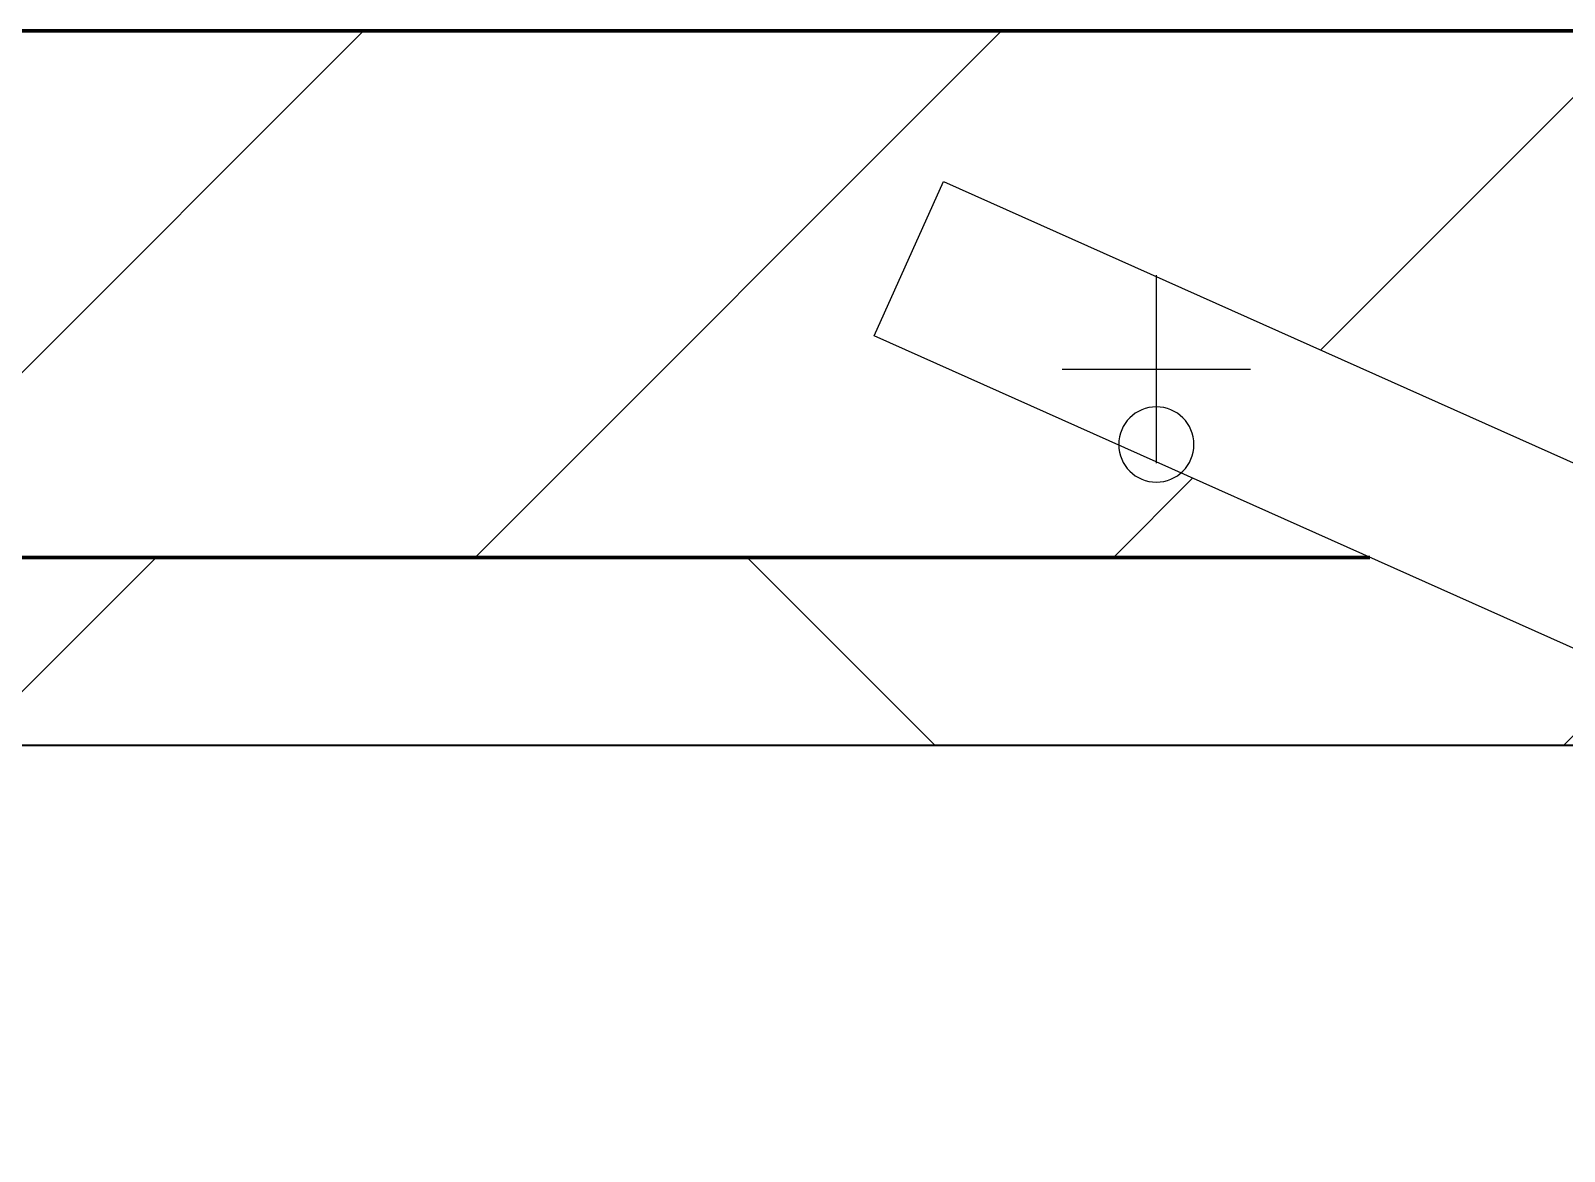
# Model space of a CAD drawing. Header units: millimetres. Extents: x -726012 to -647389, y -20772 to 18805.
# Drawn here: x -658781.7 to -658373.9, y 8461.1 to 8759 of the extents above; entities that cross this region are included whole.
import ezdxf
from ezdxf.xclip import XClip

# ---------------------------------------------------------------- set-up
doc = ezdxf.new("R2010")
doc.units = ezdxf.units.MM
doc.header["$XCLIPFRAME"] = 0
for name, color, linetype, lineweight in [('A-DOOR', 3, 'Continuous', 25), ('A-DOOR-E', 2, 'Continuous', 25), ('A-GLAZ-CURT', 2, 'Continuous', 9), ('A-WALL', 5, 'Continuous', 35), ('A-WALL-FNSH', 2, 'Continuous', 35), ('A-WALL-PATT', 1, 'Continuous', 35)]:
    doc.layers.add(name, color=color, linetype=linetype, lineweight=lineweight)
doc.layers.add('A11_ALU.SOLID SHEET', color=2, linetype='Continuous')

# ---------------------------------------------------------------- blocks, each defined once
blk = doc.blocks.new('DPA_AC-SG-PI - A1_1200x1300 mm-V1-4233-01 ENLARGED MULTI-PURPOSE LEVEL - REFLECTED CEILING PLAN - SHEET 4')
at = {"layer": 'A-DOOR'}
for p, q in [((-500, 5), (-500, -45)), ((-525, -20), (-475, -20))]:
    blk.add_line(p, q, dxfattribs=at)
for start, end in [(0, 180), (180, 0)]:
    blk.add_arc((-500, -40), 10, start, end, dxfattribs=at)
at = {"layer": 'A-DOOR-E'}
for p, q in [((-575, -11.13), (-556.64, 29.95)), ((-556.64, 29.95), (511.63, -447.34)), ((493.28, -488.42), (-575, -11.13))]:
    blk.add_line(p, q, dxfattribs=at)
blk = doc.blocks.new('PPLS-PP19_Custom Tile Pattern - Custom Tile Pattern-V59-4233-01 ENLARGED MULTI-PURPOSE LEVEL - REFLECTED CEILING PLAN - SHEET 4')
at = {"layer": 'A-GLAZ-CURT'}
for p, q in [((31.34, 0), (300, 0)), ((300, 0), (31.34, 0)), ((195.99, 0), (197.58, 0)), ((197.58, 0), (195.99, 0)), ((199.65, 0), (213.31, 0)), ((213.31, 0), (199.65, 0)), ((230.06, 0), (300, 0)), ((143.25, -50), (300, -50)), ((300, -50), (143.25, -50))]:
    blk.add_line(p, q, dxfattribs=at)
for points, knots in [([(31.09, 0), (32.5, 0), (38.78, 0), (53.39, 0), (71.67, 0), (84.83, 0), (86.01, 0), (92.51, 0), (94.33, 0)], [-4844.334544, -4844.334544, -4844.334544, -4844.334544, -4705.298446, -4353.683244, -3960.84581, -3759.045785, -3336.541051, -2783.776468, -2783.776468, -2783.776468, -2783.776468]), ([(136.44, 0), (121.66, 0), (86.93, 0), (51.16, 0), (31.18, 0)], [-106.750556, -106.750556, -106.750556, -106.750556, -59.610984, 0, 0, 0, 0]), ([(103.09, 0), (101.08, 0), (86.31, 0), (63.34, 0), (41.24, 0), (32.83, 0), (31.27, 0)], [-375.435014, -375.435014, -375.435014, -375.435014, -369.147452, -330.153101, -307.516438, -302.210511, -302.210511, -302.210511, -302.210511]), ([(114.39, 0), (114.2, 0), (112.08, 0), (105.42, 0), (92.38, 0), (85.59, 0), (74.4, 0), (62.26, 0), (51.85, 0), (44.35, 0), (35.53, 0), (32.41, 0)], [-8148.58938, -8148.58938, -8148.58938, -8148.58938, -8105.191388, -7723.759874, -7531.75727, -7135.649961, -6924.452779, -6738.82075, -6548.303034, -6314.283804, -6175.773004, -6175.773004, -6175.773004, -6175.773004]), ([(130.26, 0), (122.84, 0), (104.29, 0), (76.86, 0), (57.82, 0), (46.51, 0), (41.18, 0), (36.02, 0), (35.54, 0), (35.54, 0)], [-439.055707, -439.055707, -439.055707, -439.055707, -401.860199, -357.622665, -341.267687, -334.000314, -326.15566, -319.318397, -317.489778, -317.489778, -317.489778, -317.489778]), ([(61.91, 0), (63.84, 0), (77.26, 0), (100.57, 0), (116.36, 0), (128.63, 0), (128.95, 0)], [-103.704158, -103.704158, -103.704158, -103.704158, -97.899267, -63.759246, -39.050993, -35.895543, -35.895543, -35.895543, -35.895543]), ([(61.98, 0), (71.21, 0), (96.35, 0), (119.77, 0), (128.14, 0), (129.98, 0)], [-285.078974, -285.078974, -285.078974, -285.078974, -249.500363, -194.761443, -174.380664, -174.380664, -174.380664, -174.380664]), ([(62.76, 0), (70.11, 0), (95.6, 0), (120.63, 0), (138.28, 0), (138.53, 0)], [-368.75101, -368.75101, -368.75101, -368.75101, -346.313304, -291.370682, -290.5735, -290.5735, -290.5735, -290.5735]), ([(94.4, 0), (94.4, 0), (94.64, 0), (99.11, 0), (108.97, 0), (120.79, 0), (139.94, 0), (163.31, 0), (185.23, 0), (193.62, 0), (194.69, 0), (194.79, 0)], [-2348.345796, -2348.345796, -2348.345796, -2348.345796, -2310.419338, -2233.599744, -2052.234781, -1843.028543, -1530.39897, -1095.004608, -529.74427, -295.064701, -265.121568, -265.121568, -265.121568, -265.121568]), ([(129.02, 0), (129.02, 0), (124.41, 0), (122.35, 0), (114.96, 0), (108.04, 0), (103.09, 0)], [-35.386604, -35.386604, -35.386604, -35.386604, -31.430235, -22.807238, -15.488593, 0, 0, 0, 0]), ([(157.9, 0), (156.77, 0), (151.67, 0), (143.29, 0), (134.04, 0), (126.24, 0), (118.6, 0), (114.23, 0), (111.98, 0), (105.66, 0), (105.23, 0), (105.23, 0)], [-10292.955006, -10292.955006, -10292.955006, -10292.955006, -10098.273015, -9847.788484, -9677.714971, -9567.007022, -9453.21225, -9220.200448, -9012.77275, -8966.157302, -8929.495943, -8929.495943, -8929.495943, -8929.495943]), ([(105.26, 0), (105.52, 0), (111.01, 0), (112.65, 0), (113.59, 0)], [-8920.561005, -8920.561005, -8920.561005, -8920.561005, -8814.835624, -8577.462505, -8577.462505, -8577.462505, -8577.462505]), ([(168.37, 0), (167.68, 0), (162.47, 0), (151.19, 0), (134.52, 0), (130.85, 0)], [-543.375029, -543.375029, -543.375029, -543.375029, -530.793311, -458.593899, -440.056607, -440.056607, -440.056607, -440.056607]), ([(137.1, 0), (136, 0), (134.23, 0), (131.66, 0), (131.34, 0)], [-670.405967, -670.405967, -670.405967, -670.405967, -651.020627, -648.158091, -648.158091, -648.158091, -648.158091]), ([(131.35, 0), (132.86, 0), (139.96, 0), (152.67, 0), (161.24, 0), (162.19, 0), (162.75, 0)], [-625.910216, -625.910216, -625.910216, -625.910216, -618.981161, -602.094757, -592.980799, -581.414464, -581.414464, -581.414464, -581.414464]), ([(193.8, 0), (193.33, 0), (190.11, 0), (183.13, 0), (171, 0), (161.95, 0), (161.28, 0), (158.35, 0), (157.85, 0), (157.77, 0)], [-11665.349007, -11665.349007, -11665.349007, -11665.349007, -11565.880756, -11105.624034, -10839.086983, -10768.332124, -10666.779182, -10580.760289, -10550.278881, -10550.278881, -10550.278881, -10550.278881]), ([(300, 0), (286.53, 0), (254.22, 0), (207.11, 0), (177.41, 0), (159.34, 0), (158.33, 0), (158.3, 0)], [-285.253232, -285.253232, -285.253232, -285.253232, -244.693688, -187.987675, -143.776725, -129.632772, -123.352749, -123.352749, -123.352749, -123.352749]), ([(159.07, 0), (159.13, 0), (160.84, 0), (165.21, 0), (174.15, 0), (184.61, 0), (195.36, 0), (198.55, 0)], [-115.643202, -115.643202, -115.643202, -115.643202, -114.681583, -87.660824, -65.295536, -41.623857, -31.779046, -31.779046, -31.779046, -31.779046]), ([(162.75, 0), (165.4, 0), (170.91, 0), (172.61, 0), (172.61, 0)], [-111.264224, -111.264224, -111.264224, -111.264224, -56.742688, -19.085662, -19.085662, -19.085662, -19.085662]), ([(198.38, 0), (190.77, 0), (181.77, 0), (174.27, 0), (169.67, 0), (168.99, 0)], [-8627.230601, -8627.230601, -8627.230601, -8627.230601, -8253.978395, -8152.463617, -8069.855175, -8069.855175, -8069.855175, -8069.855175]), ([(198.19, 0), (194.67, 0), (184.97, 0), (175.3, 0), (169.49, 0)], [-175.713466, -175.713466, -175.713466, -175.713466, -162.427601, -142.916156, -142.916156, -142.916156, -142.916156]), ([(171.51, 0), (176.48, 0), (193.23, 0), (201.73, 0), (208.81, 0), (213.9, 0), (241.96, 0), (266.73, 0), (281.71, 0), (291.71, 0), (296.52, 0), (297.86, 0), (298.09, 0)], [-7971.819559, -7971.819559, -7971.819559, -7971.819559, -7784.112253, -7606.717214, -7289.299508, -7042.621073, -6582.165592, -6068.460911, -5766.029927, -5566.724884, -5280.360606, -5199.253518, -5199.253518, -5199.253518, -5199.253518]), ([(172.07, 0), (177.66, 0), (186.54, 0), (195.65, 0), (198.6, 0)], [-255.364076, -255.364076, -255.364076, -255.364076, -237.955587, -228.022667, -228.022667, -228.022667, -228.022667]), ([(247.1, 0), (246.76, 0), (245.04, 0), (238.34, 0), (226.56, 0), (221.1, 0), (208.37, 0), (200.36, 0), (198.57, 0)], [-9649.085549, -9649.085549, -9649.085549, -9649.085549, -9581.591397, -9406.094246, -9221.510254, -9016.44624, -8717.832359, -8630.344079, -8630.344079, -8630.344079, -8630.344079]), ([(215.22, 0), (214.62, 0), (210.55, 0), (206.17, 0), (200.74, 0), (198.59, 0)], [-203.825446, -203.825446, -203.825446, -203.825446, -198.527383, -184.406837, -176.219093, -176.219093, -176.219093, -176.219093]), ([(199.28, 0), (200.25, 0), (203.42, 0), (207.47, 0), (213.96, 0), (215.11, 0)], [-227.252096, -227.252096, -227.252096, -227.252096, -223.92608, -215.862851, -208.75215, -208.75215, -208.75215, -208.75215]), ([(199.47, 0), (201.54, 0), (211.57, 0), (219.42, 0), (230.06, 0)], [-30.838187, -30.838187, -30.838187, -30.838187, -24.459831, 0, 0, 0, 0]), ([(300, 0), (288.22, 0), (262, 0), (230.43, 0), (219.94, 0), (219.02, 0)], [-12528.858583, -12528.858583, -12528.858583, -12528.858583, -11905.454923, -11162.864862, -10856.732305, -10856.732305, -10856.732305, -10856.732305]), ([(219.9, 0), (220.86, 0), (227.84, 0), (242.06, 0), (246.54, 0), (246.96, 0)], [-10670.940496, -10670.940496, -10670.940496, -10670.940496, -10511.382485, -9925.173265, -9834.877357, -9834.877357, -9834.877357, -9834.877357]), ([(284.76, 0), (284.76, 0), (285.09, 0), (287.47, 0), (293.59, 0), (297.76, 0), (300, 0)], [-4110.630118, -4110.630118, -4110.630118, -4110.630118, -4053.389046, -3959.664717, -3862.421465, -3746.95702, -3746.95702, -3746.95702, -3746.95702]), ([(297.38, 0), (295.84, 0), (291.62, 0), (285.38, 0), (284.87, 0)], [-4803.172655, -4803.172655, -4803.172655, -4803.172655, -4358.271401, -4143.037883, -4143.037883, -4143.037883, -4143.037883])]:
    blk.add_open_spline(points, degree=3, knots=knots, dxfattribs=at)
for points in [[(128.58, 0), (128.75, 0), (129.12, 0), (129.75, 0)], [(130.26, 0), (132.12, 0), (133.52, 0), (134.6, 0)], [(168.74, 0), (168.74, 0), (169.81, 0), (171.51, 0)], [(195.11, 0), (194.91, 0), (194.44, 0), (193.8, 0)]]:
    blk.add_open_spline(points, degree=3, dxfattribs=at)
blk = doc.blocks.new('PPLS-PP19_Custom Tile Pattern - Custom Tile Pattern-V60-4233-01 ENLARGED MULTI-PURPOSE LEVEL - REFLECTED CEILING PLAN - SHEET 4')
at = {"layer": 'A-GLAZ-CURT'}
for p, q in [((-300, 0), (300, 0)), ((300, 0), (-300, 0)), ((-293.07, 0), (-275.75, 0)), ((-275.75, 0), (-293.07, 0)), ((-222.32, 0), (-205, 0)), ((-205, 0), (-222.32, 0)), ((-125.17, 0), (-127.96, 0)), ((-300, -50), (300, -50)), ((300, -50), (-300, -50))]:
    blk.add_line(p, q, dxfattribs=at)
at = {"layer": 'A-GLAZ-CURT', "flags": 128}
for points in [[(-300, 0), (-291.56, 0), (-283.3, 0), (-275.2, 0), (-267.26, 0), (-259.45, 0), (-251.77, 0), (-244.2, 0), (-236.74, 0), (-229.36, 0), (-222.06, 0), (-214.83, 0), (-207.71, 0), (-200.76, 0), (-194.02, 0), (-187.54, 0), (-181.38, 0), (-175.58, 0), (-170.25, 0), (-165.64, 0), (-162.01, 0), (-159.53, 0), (-157.46, 0), (-154.52, 0), (-149.42, 0), (-141.84, 0), (-132.81, 0), (-126.08, 0)], [(-128.55, 0), (-134.16, 0), (-140.03, 0), (-145.5, 0), (-150.63, 0), (-155.53, 0), (-160.27, 0), (-164.95, 0), (-169.65, 0), (-174.47, 0), (-179.49, 0), (-184.81, 0), (-190.44, 0), (-196.37, 0), (-202.58, 0), (-209.04, 0), (-215.73, 0), (-222.63, 0), (-229.72, 0), (-236.97, 0), (-244.39, 0), (-251.96, 0), (-259.67, 0), (-267.51, 0), (-275.48, 0), (-283.55, 0), (-291.73, 0), (-300, 0)]]:
    blk.add_lwpolyline(points, dxfattribs=at)
at = {"layer": 'A-GLAZ-CURT'}
for points in [[(-300, 0), (-287.94, 0), (-276.08, 0), (-264.75, 0)], [(-127.78, 0), (-126.79, 0), (-125.91, 0), (-125.15, 0)]]:
    blk.add_open_spline(points, degree=3, dxfattribs=at)
for points, knots in [([(-128.82, 0), (-130.8, 0), (-155.45, 0), (-202.69, 0), (-262.56, 0), (-294.48, 0), (-300, 0)], [-17314.152334, -17314.152334, -17314.152334, -17314.152334, -17136.203329, -15131.813646, -13729.592194, -13439.944408, -13439.944408, -13439.944408, -13439.944408]), ([(-137.88, 0), (-140.56, 0), (-147.66, 0), (-147.69, 0), (-158.72, 0), (-174.02, 0), (-185.59, 0), (-209.77, 0), (-232.01, 0), (-255.22, 0), (-261.45, 0), (-263.63, 0), (-263.99, 0)], [-3187.727384, -3187.727384, -3187.727384, -3187.727384, -2919.378265, -2477.344047, -2237.412286, -2029.680487, -1755.085331, -1400.429864, -858.079193, -543.655514, -208.940337, -132.821974, -132.821974, -132.821974, -132.821974]), ([(-263.64, 0), (-260.93, 0), (-227.03, 0), (-174.61, 0), (-129.95, 0), (-110.8, 0), (-99.5, 0), (-91.46, 0)], [-4657.736859, -4657.736859, -4657.736859, -4657.736859, -4502.809032, -2700.551212, -1002.059161, -460.363443, 0, 0, 0, 0]), ([(-258.6, 0), (-257.91, 0), (-254.26, 0), (-241.25, 0), (-225.99, 0), (-213.1, 0), (-200.2, 0), (-185.8, 0), (-171.77, 0), (-158.7, 0), (-157.22, 0)], [-5722.54675, -5722.54675, -5722.54675, -5722.54675, -5657.471696, -5413.335975, -5017.494783, -4832.723979, -4666.091899, -4349.945572, -4000.813434, -3840.635403, -3840.635403, -3840.635403, -3840.635403]), ([(-133.82, 0), (-135.51, 0), (-137.8, 0), (-149.31, 0), (-162.01, 0), (-177.91, 0), (-199.46, 0), (-216.65, 0), (-231.26, 0), (-233.46, 0), (-234, 0)], [-2731.647847, -2731.647847, -2731.647847, -2731.647847, -2418.507304, -2308.929706, -2113.765672, -1763.376603, -1422.553702, -978.033455, -846.069444, -682.911962, -682.911962, -682.911962, -682.911962]), ([(-233.49, 0), (-233.44, 0), (-232.38, 0), (-230.74, 0), (-225.3, 0), (-223.63, 0)], [-455.274641, -455.274641, -455.274641, -455.274641, -440.605512, -119.536984, 0, 0, 0, 0]), ([(-223.63, 0), (-219.39, 0), (-206.17, 0), (-188.58, 0), (-169.02, 0), (-152.12, 0), (-137.12, 0), (-130.04, 0), (-128.02, 0)], [-5463.295695, -5463.295695, -5463.295695, -5463.295695, -5161.076232, -4739.070012, -4465.409639, -4149.119819, -3839.893365, -3662.017935, -3662.017935, -3662.017935, -3662.017935]), ([(-152.35, 0), (-151.03, 0), (-147.71, 0), (-143.57, 0), (-138.62, 0)], [-3494.978217, -3494.978217, -3494.978217, -3494.978217, -3371.022232, -3227.460399, -3227.460399, -3227.460399, -3227.460399]), ([(-128.09, 0), (-130.64, 0), (-137.2, 0), (-147.46, 0), (-150.03, 0), (-150.57, 0)], [-5688.704963, -5688.704963, -5688.704963, -5688.704963, -5508.838257, -5298.784692, -5196.16478, -5196.16478, -5196.16478, -5196.16478]), ([(-150.34, 0), (-150.07, 0), (-147.75, 0), (-142.6, 0), (-127.26, 0), (-107.3, 0), (-90.42, 0), (-75.26, 0), (-68.41, 0), (-65.12, 0), (-63.63, 0)], [-4948.728362, -4948.728362, -4948.728362, -4948.728362, -4883.323924, -4440.880425, -4054.690705, -3793.097032, -3402.597032, -3144.956779, -3050.982048, -2969.237017, -2969.237017, -2969.237017, -2969.237017]), ([(-129.19, 0), (-132.53, 0), (-139.48, 0), (-147.74, 0), (-149.07, 0)], [-6625.955282, -6625.955282, -6625.955282, -6625.955282, -6449.282163, -6277.220794, -6277.220794, -6277.220794, -6277.220794]), ([(-148.23, 0), (-146.94, 0), (-140.15, 0), (-137.28, 0), (-133.93, 0), (-128.78, 0), (-126.5, 0)], [-6162.058746, -6162.058746, -6162.058746, -6162.058746, -6017.569127, -5560.701257, -5364.112219, -5231.017328, -5231.017328, -5231.017328, -5231.017328]), ([(-128.7, 0), (-131.87, 0), (-139.57, 0), (-146.11, 0), (-146.95, 0)], [-910.741975, -910.741975, -910.741975, -910.741975, -741.901385, -489.130243, -489.130243, -489.130243, -489.130243]), ([(-146.69, 0), (-146.59, 0), (-145.49, 0), (-137.48, 0), (-131.16, 0), (-128.07, 0)], [-420.34245, -420.34245, -420.34245, -420.34245, -406.956646, -290.263673, -76.809091, -76.809091, -76.809091, -76.809091]), ([(-128.35, 0), (-131.85, 0), (-133.23, 0), (-134.09, 0), (-134.15, 0)], [-8519.416507, -8519.416507, -8519.416507, -8519.416507, -8266.114998, -8246.473386, -8246.473386, -8246.473386, -8246.473386]), ([(-134.15, 0), (-133.32, 0), (-131.69, 0), (-128.76, 0), (-128.21, 0)], [-7657.439573, -7657.439573, -7657.439573, -7657.439573, -7293.749979, -7215.664213, -7215.664213, -7215.664213, -7215.664213]), ([(-120.13, 0), (-120.14, 0), (-120.24, 0), (-121.3, 0), (-129.25, 0), (-133.82, 0)], [-2933.992132, -2933.992132, -2933.992132, -2933.992132, -2920.575025, -2840.280255, -2731.647847, -2731.647847, -2731.647847, -2731.647847]), ([(-128.11, 0), (-125.44, 0), (-116.01, 0), (-92.04, 0), (-74.02, 0), (-62.74, 0), (-60.36, 0), (-59.97, 0)], [-7211.414494, -7211.414494, -7211.414494, -7211.414494, -6839.55839, -6236.997189, -5713.340575, -5140.470607, -5006.787413, -5006.787413, -5006.787413, -5006.787413]), ([(-86.16, 0), (-91.37, 0), (-104.13, 0), (-119.11, 0), (-127.65, 0), (-128.11, 0)], [-1681.3698, -1681.3698, -1681.3698, -1681.3698, -1374.161226, -945.742622, -921.344565, -921.344565, -921.344565, -921.344565]), ([(-72.93, 0), (-75.51, 0), (-90.07, 0), (-110.36, 0), (-128.1, 0)], [-19442.345229, -19442.345229, -19442.345229, -19442.345229, -18935.241197, -17335.872678, -17335.872678, -17335.872678, -17335.872678]), ([(-60.22, 0), (-66.5, 0), (-81.6, 0), (-106.98, 0), (-121.38, 0), (-128.07, 0)], [-7904.648407, -7904.648407, -7904.648407, -7904.648407, -7508.296369, -7004.680444, -6645.791084, -6645.791084, -6645.791084, -6645.791084]), ([(-118.78, 0), (-121.86, 0), (-124.4, 0), (-127.86, 0), (-127.99, 0)], [-5938.474035, -5938.474035, -5938.474035, -5938.474035, -5700.061948, -5691.037617, -5691.037617, -5691.037617, -5691.037617]), ([(-113.43, 0), (-113.44, 0), (-113.96, 0), (-119.73, 0), (-125.43, 0), (-127.03, 0), (-127.41, 0)], [-328.499627, -328.499627, -328.499627, -328.499627, -282.672656, -98.539552, -24.539552, 0, 0, 0, 0]), ([(-127.37, 0), (-125.74, 0), (-124.17, 0), (-123.43, 0), (-123.28, 0)], [-3642.19713, -3642.19713, -3642.19713, -3642.19713, -3488.92562, -3439.852845, -3439.852845, -3439.852845, -3439.852845]), ([(-126.5, 0), (-122.44, 0), (-108.71, 0), (-86.68, 0), (-63.44, 0), (-54.4, 0), (-48.53, 0), (-30.79, 0), (-18.03, 0), (2.01, 0), (8.07, 0), (8.67, 0)], [-5231.017328, -5231.017328, -5231.017328, -5231.017328, -4994.692869, -4542.524482, -4008.285538, -3689.699207, -3546.54457, -3315.260113, -2864.387349, -2439.246196, -2389.300766, -2389.300766, -2389.300766, -2389.300766]), ([(-125.15, 0), (-124.93, 0), (-121.96, 0), (-113.01, 0), (-98.9, 0), (-85.29, 0), (-71.67, 0), (-65.93, 0), (-65.07, 0)], [-3362.7396, -3362.7396, -3362.7396, -3362.7396, -3342.215224, -3074.362186, -2902.289527, -2605.247022, -2322.099534, -2241.8264, -2241.8264, -2241.8264, -2241.8264]), ([(-122.08, 0), (-122.01, 0), (-121.69, 0), (-121.2, 0), (-120.88, 0)], [-3136.336417, -3136.336417, -3136.336417, -3136.336417, -3110.304437, -3035.164275, -3035.164275, -3035.164275, -3035.164275]), ([(-59.75, 0), (-60.27, 0), (-66.08, 0), (-81.23, 0), (-99.51, 0), (-114.02, 0), (-117.28, 0), (-118.78, 0)], [-1092.433937, -1092.433937, -1092.433937, -1092.433937, -1060.00838, -740.068933, -229.489605, -116.330425, 0, 0, 0, 0]), ([(-117.74, 0), (-117.19, 0), (-114.78, 0), (-113.43, 0), (-113.43, 0)], [-821.249067, -821.249067, -821.249067, -821.249067, -394.672656, -330.879064, -330.879064, -330.879064, -330.879064]), ([(-36.62, 0), (-36.62, 0), (-40.35, 0), (-44.32, 0), (-58.97, 0), (-85.2, 0), (-107.61, 0), (-116.56, 0), (-117.56, 0)], [-4069.478503, -4069.478503, -4069.478503, -4069.478503, -3858.647035, -3538.256648, -2842.901703, -2193.204658, -1433.981041, -985.49888, -985.49888, -985.49888, -985.49888]), ([(-115.82, 0), (-114.96, 0), (-110.41, 0), (-96.78, 0), (-71.33, 0), (-42.53, 0), (-12.78, 0), (2.52, 0), (7.3, 0), (8.3, 0)], [-5724.064692, -5724.064692, -5724.064692, -5724.064692, -5430.283136, -5103.229623, -4799.173296, -4065.652676, -3589.737505, -3285.047089, -3166.503872, -3166.503872, -3166.503872, -3166.503872]), ([(8.77, 0), (8.67, 0), (7.3, 0), (2.57, 0), (-12.23, 0), (-25.64, 0), (-40, 0), (-56.24, 0), (-75.59, 0), (-94, 0), (-112.01, 0), (-114.94, 0), (-115.63, 0)], [-2895.55786, -2895.55786, -2895.55786, -2895.55786, -2882.788014, -2720.818881, -2518.50168, -2125.455881, -1792.521578, -1466.981642, -1208.454564, -789.402658, -501.969187, -243.577221, -243.577221, -243.577221, -243.577221])]:
    blk.add_open_spline(points, degree=3, knots=knots, dxfattribs=at)
blk = doc.blocks.new('*U885')
at = {"layer": 'A-GLAZ-CURT', "rotation": 180}
for name, p in [('PPLS-PP19_Custom Tile Pattern - Custom Tile Pattern-V60-4233-01 ENLARGED MULTI-PURPOSE LEVEL - REFLECTED CEILING PLAN - SHEET 4', (17400, 16110.41)), ('PPLS-PP19_Custom Tile Pattern - Custom Tile Pattern-V59-4233-01 ENLARGED MULTI-PURPOSE LEVEL - REFLECTED CEILING PLAN - SHEET 4', (18000, 16110.41))]:
    blk.add_blockref(name, p, dxfattribs=at)
blk = doc.blocks.new('*U1287')
blk.add_lwpolyline([(21173.36, -580), (28210, -580), (28210, -6849.96), (45954.15, -6849.96), (45954.15, 600), (82995.06, 600), (83086.47, 650), (90052, 650), (90392, 990), (103159.16, 990), (103159.16, 4990), (21173.36, 4990), (21173.36, 3485.45), (21203.36, 3485.45), (21203.36, 925.54), (21173.36, 925.54), (21173.36, -580)])

msp = doc.modelspace()

# ---------------------------------------------------------------- hatches: boundary and pattern name
at = {"layer": 'A-WALL-PATT', "lineweight": 9}
h = msp.add_hatch(dxfattribs=at)
h.set_pattern_fill('FP_2', color=256, style=0, pattern_type=2)
h.set_pattern_definition([(45, (0, 0), (-84.852814, 84.852814), [])])
h.paths.add_polyline_path([(-653287.78, 8619.02), (-652194.48, 8619.02), (-652194.48, 8759.02), (-722165.55, 8759.02), (-722165.55, 8619.02), (-719625.62, 8619.02), (-719676.02, 8641.53), (-719679.79, 8639.36), (-719684.96, 8639.36), (-719691.03, 8644.02), (-719692.03, 8648.69), (-719757.37, 8677.88), (-719739.02, 8718.97), (-719515.31, 8619.02), (-716025.62, 8619.02), (-716076.02, 8641.53), (-716079.79, 8639.36), (-716084.96, 8639.36), (-716091.03, 8644.02), (-716092.03, 8648.69), (-716157.37, 8677.88), (-716139.02, 8718.97), (-715915.31, 8619.02), (-712425.62, 8619.02), (-712476.02, 8641.53), (-712479.79, 8639.36), (-712484.96, 8639.36), (-712491.03, 8644.02), (-712492.03, 8648.69), (-712557.37, 8677.88), (-712539.02, 8718.97), (-712315.31, 8619.02), (-708825.62, 8619.02), (-708876.02, 8641.53), (-708879.79, 8639.36), (-708884.96, 8639.36), (-708891.03, 8644.02), (-708892.03, 8648.69), (-708957.37, 8677.88), (-708939.02, 8718.97), (-708715.31, 8619.02), (-705225.62, 8619.02), (-705276.02, 8641.53), (-705279.79, 8639.36), (-705284.96, 8639.36), (-705291.03, 8644.02), (-705292.03, 8648.69), (-705357.37, 8677.88), (-705339.02, 8718.97), (-705115.31, 8619.02), (-701625.62, 8619.02), (-701676.02, 8641.53), (-701679.79, 8639.36), (-701684.96, 8639.36), (-701691.03, 8644.02), (-701692.03, 8648.69), (-701757.37, 8677.88), (-701739.02, 8718.97), (-701515.31, 8619.02), (-698025.62, 8619.02), (-698076.02, 8641.53), (-698079.79, 8639.36), (-698084.96, 8639.36), (-698091.03, 8644.02), (-698092.03, 8648.69), (-698157.37, 8677.88), (-698139.02, 8718.97), (-697915.31, 8619.02), (-694425.62, 8619.02), (-694476.02, 8641.53), (-694479.79, 8639.36), (-694484.96, 8639.36), (-694491.03, 8644.02), (-694492.03, 8648.69), (-694557.37, 8677.88), (-694539.02, 8718.97), (-694315.31, 8619.02), (-690825.62, 8619.02), (-690876.02, 8641.53), (-690879.79, 8639.36), (-690884.96, 8639.36), (-690891.03, 8644.02), (-690892.03, 8648.69), (-690957.37, 8677.88), (-690939.02, 8718.97), (-690715.31, 8619.02), (-687225.62, 8619.02), (-687276.02, 8641.53), (-687279.79, 8639.36), (-687284.96, 8639.36), (-687291.03, 8644.02), (-687292.03, 8648.69), (-687357.37, 8677.88), (-687339.02, 8718.97), (-687115.31, 8619.02), (-683626.8, 8619.54), (-683676.02, 8641.53), (-683679.79, 8639.36), (-683684.96, 8639.36), (-683691.03, 8644.02), (-683692.03, 8648.69), (-683757.37, 8677.88), (-683739.02, 8718.97), (-683515.31, 8619.02), (-680025.62, 8619.02), (-680076.02, 8641.53), (-680079.79, 8639.36), (-680084.96, 8639.36), (-680091.03, 8644.02), (-680092.03, 8648.69), (-680157.37, 8677.88), (-680139.02, 8718.97), (-679915.31, 8619.02), (-676425.62, 8619.02), (-676476.02, 8641.53), (-676479.79, 8639.36), (-676484.96, 8639.36), (-676491.03, 8644.02), (-676492.03, 8648.69), (-676557.37, 8677.88), (-676539.02, 8718.97), (-676315.31, 8619.02), (-672825.62, 8619.02), (-672876.02, 8641.53), (-672879.79, 8639.36), (-672884.96, 8639.36), (-672891.03, 8644.02), (-672892.03, 8648.69), (-672957.37, 8677.88), (-672939.02, 8718.97), (-672715.31, 8619.02), (-669225.62, 8619.02), (-669276.02, 8641.53), (-669279.79, 8639.36), (-669284.96, 8639.36), (-669291.03, 8644.02), (-669292.03, 8648.69), (-669357.37, 8677.88), (-669339.02, 8718.97), (-669115.31, 8619.02), (-665625.62, 8619.02), (-665676.02, 8641.53), (-665679.79, 8639.36), (-665684.96, 8639.36), (-665691.03, 8644.02), (-665692.03, 8648.69), (-665757.37, 8677.88), (-665739.02, 8718.97), (-665515.31, 8619.02), (-662025.62, 8619.02), (-662076.02, 8641.53), (-662079.79, 8639.36), (-662084.96, 8639.36), (-662091.03, 8644.02), (-662092.03, 8648.69), (-662157.37, 8677.88), (-662139.02, 8718.97), (-661915.31, 8619.02), (-658425.62, 8619.02), (-658476.02, 8641.53), (-658480.95, 8639.36), (-658484.96, 8639.36), (-658491.03, 8644.02), (-658492.03, 8648.69), (-658557.37, 8677.88), (-658539.02, 8718.97), (-658315.31, 8619.02), (-654825.62, 8619.02), (-654876.02, 8641.53), (-654879.79, 8639.36), (-654884.96, 8639.36), (-654891.03, 8644.02), (-654892.03, 8648.69), (-654957.37, 8677.88), (-654939.02, 8718.97), (-654715.31, 8619.02), (-653356.11, 8619.02)])
h = msp.add_hatch(dxfattribs=at)
h.set_pattern_fill('FP_3', color=256, style=0, pattern_type=2)
h.set_pattern_definition([(45, (0, 0), (-212.13203, 212.13203), []), (135, (0, 0), (-212.13203, -212.13203), [])])
h.paths.add_polyline_path([(-652194.48, 8569.02), (-652194.48, 8619.02), (-654715.31, 8619.02), (-654603.39, 8569.02), (-652262.82, 8569.02)])
h.paths.add_polyline_path([(-655132.72, 8569.02), (-654713.71, 8569.02), (-654825.62, 8619.02), (-658315.31, 8619.02), (-658203.39, 8569.02), (-655201.05, 8569.02)])
h.paths.add_polyline_path([(-658344.29, 8569.02), (-658313.71, 8569.02), (-658425.62, 8619.02), (-661915.31, 8619.02), (-661803.39, 8569.02), (-658412.62, 8569.02)])
h.paths.add_polyline_path([(-662444.15, 8569.02), (-661913.71, 8569.02), (-662025.62, 8619.02), (-665515.31, 8619.02), (-665403.39, 8569.02), (-662512.48, 8569.02)])
h.paths.add_polyline_path([(-665782.37, 8569.02), (-665513.71, 8569.02), (-665625.62, 8619.02), (-669115.31, 8619.02), (-669003.39, 8569.02), (-665860.71, 8569.02)])
h.paths.add_polyline_path([(-670712.22, 8569.02), (-669113.71, 8569.02), (-669225.62, 8619.02), (-672715.31, 8619.02), (-672603.39, 8569.02), (-670780.55, 8569.02)])
h.paths.add_polyline_path([(-672967.14, 8569.02), (-672713.71, 8569.02), (-672825.62, 8619.02), (-676315.31, 8619.02), (-676203.39, 8569.02), (-672982.37, 8569.02)])
h.paths.add_polyline_path([(-676313.71, 8569.02), (-676425.62, 8619.02), (-679915.31, 8619.02), (-679803.39, 8569.02), (-676315.37, 8569.02)])
h.paths.add_polyline_path([(-679913.71, 8569.02), (-680025.62, 8619.02), (-683515.31, 8619.02), (-683403.39, 8569.02), (-679936.92, 8569.02)])
h.paths.add_polyline_path([(-685676.73, 8569.02), (-683513.71, 8569.02), (-683626.8, 8619.02), (-687115.31, 8619.02), (-687003.39, 8569.02), (-685745.06, 8569.02)])
h.paths.add_polyline_path([(-687113.71, 8569.02), (-687225.62, 8619.02), (-690715.31, 8619.02), (-690603.39, 8569.02), (-687180.02, 8569.02)])
h.paths.add_polyline_path([(-690713.71, 8569.02), (-690825.62, 8619.02), (-694315.31, 8619.02), (-694203.39, 8569.02), (-690733.24, 8569.02)])
h.paths.add_polyline_path([(-700582.37, 8569.02), (-697913.71, 8569.02), (-698025.62, 8619.02), (-701515.31, 8619.02), (-701403.39, 8569.02), (-700709.58, 8569.02)])
h.paths.add_polyline_path([(-694313.71, 8569.02), (-694425.62, 8619.02), (-697915.31, 8619.02), (-697803.39, 8569.02), (-694354.78, 8569.02)])
h.paths.add_polyline_path([(-701513.71, 8569.02), (-701625.62, 8619.02), (-705115.31, 8619.02), (-705003.39, 8569.02), (-701529.55, 8569.02)])
h.paths.add_polyline_path([(-707132.7, 8569.02), (-705113.71, 8569.02), (-705225.62, 8619.02), (-708715.31, 8619.02), (-708603.39, 8569.02), (-707269.37, 8569.02)])
h.paths.add_polyline_path([(-708713.71, 8569.02), (-708825.62, 8619.02), (-712315.31, 8619.02), (-712203.39, 8569.02), (-708772.65, 8569.02)])
h.paths.add_polyline_path([(-712582.37, 8569.02), (-712313.71, 8569.02), (-712425.62, 8619.02), (-715915.31, 8619.02), (-715803.39, 8569.02), (-712599.19, 8569.02)])
h.paths.add_polyline_path([(-721277.24, 8569.02), (-719513.71, 8569.02), (-719625.62, 8619.02), (-722165.55, 8619.02), (-722165.55, 8569.02), (-721345.58, 8569.02)])
h.paths.add_polyline_path([(-717519.03, 8569.02), (-715913.71, 8569.02), (-716025.62, 8619.02), (-719515.31, 8619.02), (-719403.39, 8569.02), (-717587.36, 8569.02)])

# ---------------------------------------------------------------- linework, layer by layer
at = {"layer": 'A-WALL', "color": 7, "lineweight": 70}
for p, q in [((-660982.37, 8759.02), (-658582.37, 8759.02)), ((-658582.37, 8759.02), (-657382.37, 8759.02)), ((-658582.37, 8619.02), (-660982.37, 8619.02)), ((-660982.37, 8619.02), (-658582.37, 8619.02)), ((-658425.62, 8619.02), (-658582.37, 8619.02)), ((-658582.37, 8619.02), (-658425.62, 8619.02))]:
    msp.add_line(p, q, dxfattribs=at)
at = {"layer": 'A-WALL-FNSH', "color": 250}
for p, q in [((-658582.37, 8569.02), (-660982.37, 8569.02)), ((-658313.71, 8569.02), (-658582.37, 8569.02))]:
    msp.add_line(p, q, dxfattribs=at)

# ---------------------------------------------------------------- block references
msp.add_blockref('*U885', (-676282.37, -7541.39))
at = {"layer": 'A-DOOR-E'}
msp.add_blockref('DPA_AC-SG-PI - A1_1200x1300 mm-V1-4233-01 ENLARGED MULTI-PURPOSE LEVEL - REFLECTED CEILING PLAN - SHEET 4', (-657982.37, 8689.02), dxfattribs=at)

# ---------------------------------------------------------------- next in the draw order: block references
at = {"layer": 'A11_ALU.SOLID SHEET'}
ref = msp.add_blockref('*U1287', (-744682.37, 3579.02), dxfattribs=at)
XClip(ref).set_block_clipping_path([(22516.8245944298, -23612.0000696909), (92487.8891097467, 7199.9972603897)])

doc.saveas('drawing.dxf')
